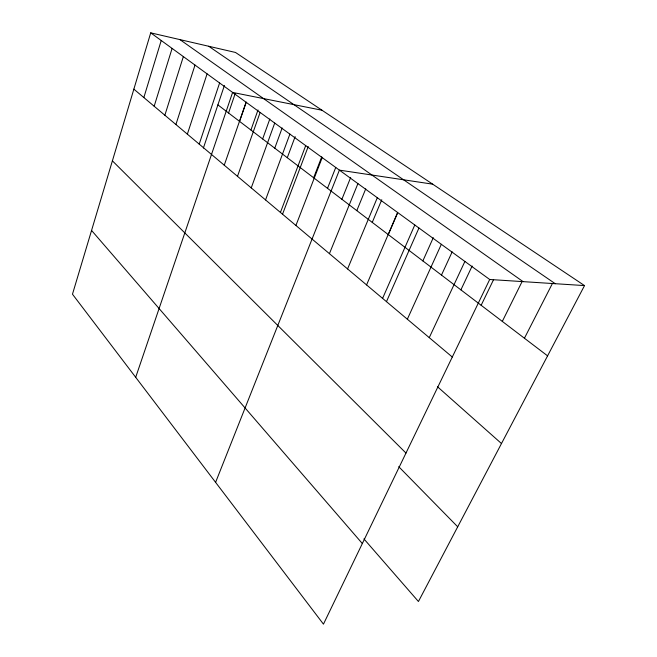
<?xml version="1.0" encoding="UTF-8"?>
<svg xmlns="http://www.w3.org/2000/svg" width="657" height="657" viewBox="0 0 657 657"><rect width="100%" height="100%" fill="white"/><g stroke="black" fill="none" stroke-linecap="round" stroke-linejoin="round"><path stroke-width="0.99" d="M584.525 285.59L235.502 52.461L150.716 32.85L72.475 294.205L323.458 624.15L489.695 279.488L584.525 285.59L418.435 601.508L363.929 538.904M143.85 97.556L161.228 40.496M154.173 106.245L172.101 48.404M164.858 115.23L183.352 56.592M175.912 124.526L195.006 65.076M187.352 134.151L207.078 73.863M199.211 144.121L219.602 82.971M203.391 148.063L224.415 85.467M135.695 377.307L232.603 92.432L321.996 110.236M228.562 113.004L235.149 93.705M224.251 165.194L246.104 102.254M239.567 121.381L246.227 102.188M250.925 130.029L258.004 109.974M237.489 176.331L260.123 112.454M262.652 138.956L269.822 118.991M251.245 187.894L274.708 123.073M274.766 148.178L282.157 127.959M265.543 199.925L289.893 134.11M287.29 157.713L295.149 136.615M280.424 212.441L305.702 145.616M282.6 214.042L308.215 146.544M313.635 177.768L321.749 156.818M295.913 225.474L322.193 157.614M327.514 188.337L335.76 167.436M215.595 482.353L339.39 170.13L432.676 184.165M341.895 199.276L350.666 177.48M329.428 253.659L357.917 183.607M356.8 210.626L365.735 188.871M347.578 268.935L377.307 197.716M372.256 222.395L381.766 199.736M366.573 284.916L397.625 212.498M388.312 234.615L397.616 212.925M382.694 298.138L414.764 225.023M386.472 301.653L418.944 228.012M422.862 260.919L433.283 237.694M407.348 319.212L441.34 244.305M441.479 275.094L452.172 251.853M429.259 337.641L464.893 261.445M460.894 289.868L472.145 266.019M481.146 305.291L493.604 279.57M502.309 321.396L522.167 281.442M524.426 338.24L552.34 283.627M208.729 46.269L555.272 283.709M179.928 39.609L523.095 281.639M150.716 32.85L489.695 279.488M217.894 104.882L547.585 355.864M133.864 89.155L452.295 357.022M437.463 386.718L501.48 443.541M112.396 160.842L405.977 453.059M398.733 466.684L457.707 526.799M91.561 230.443L362.336 543.544"/></g></svg>
